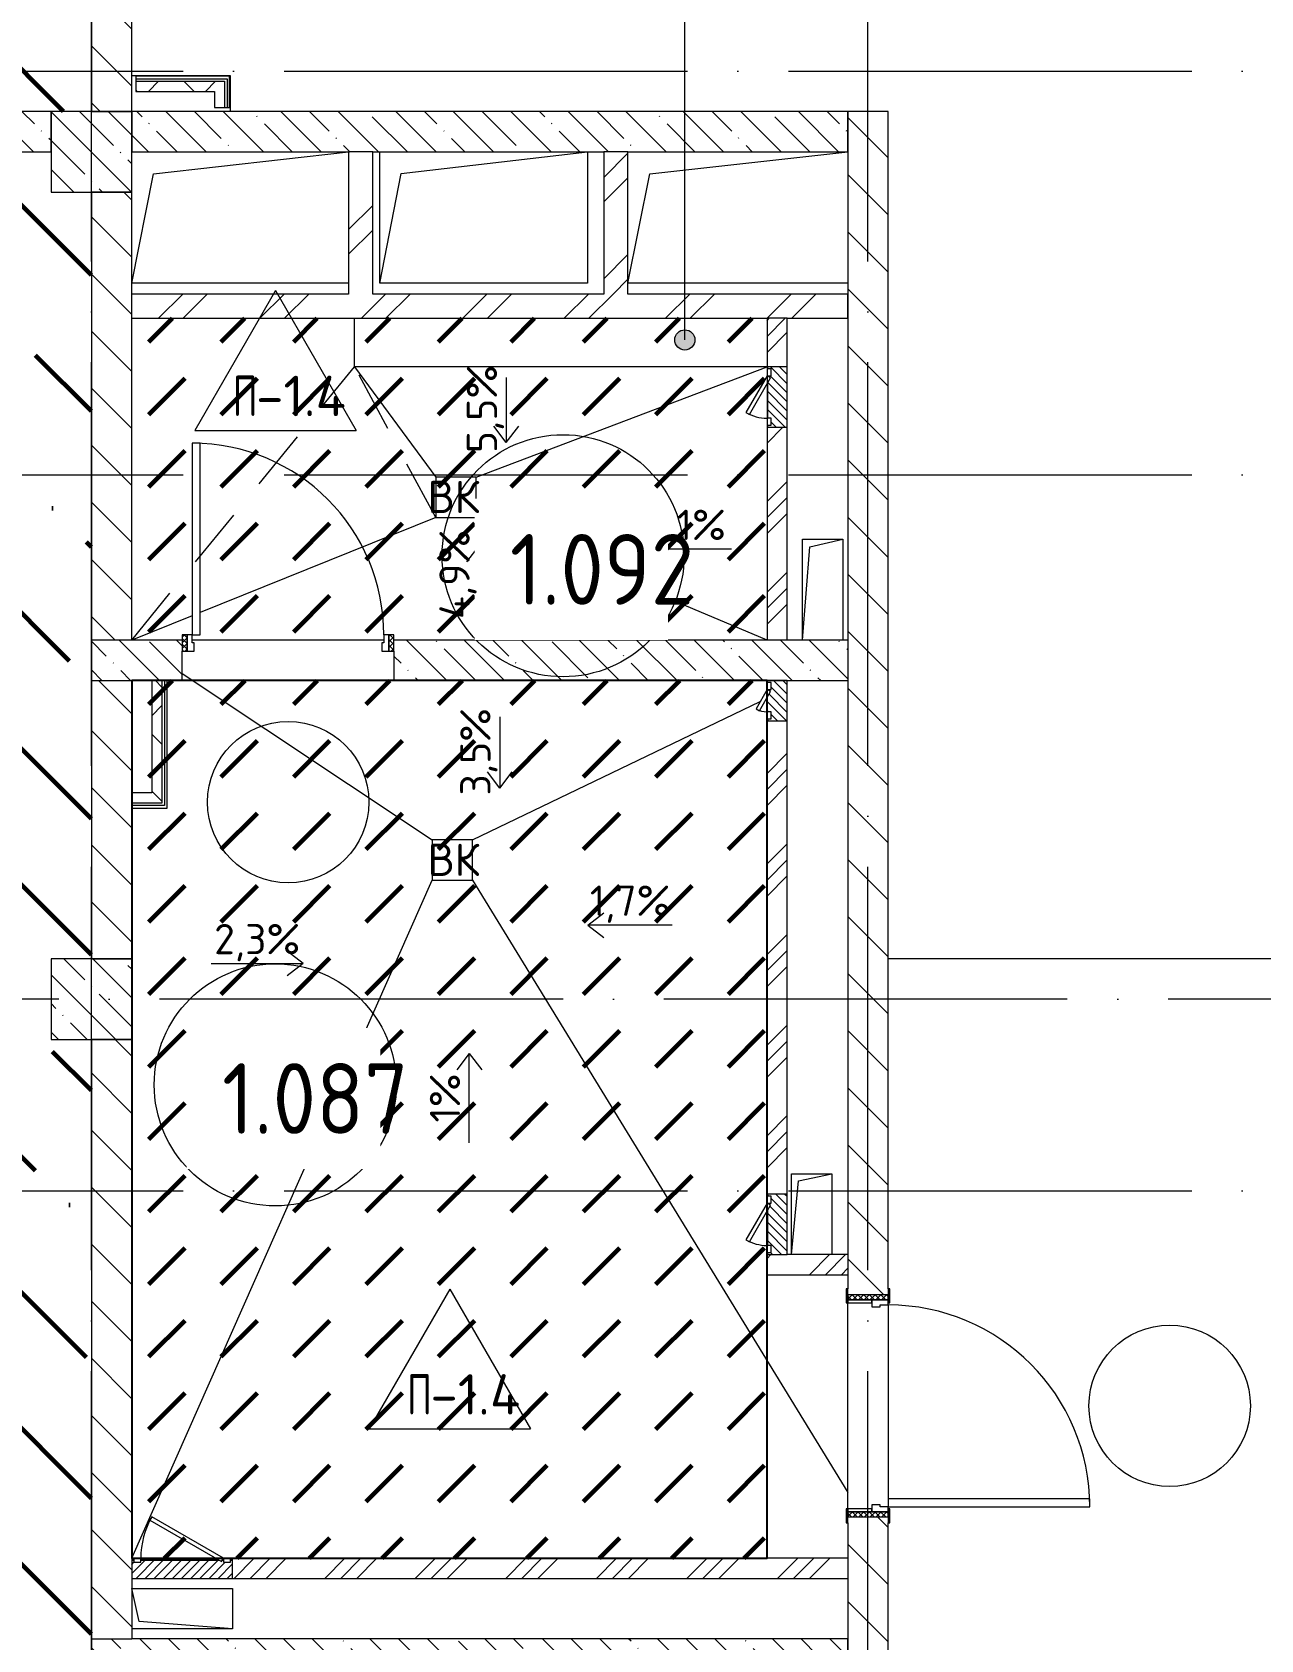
# Model space of a CAD drawing. Header units: millimetres. Extents: x -68946 to 288321, y -402657 to 324925.
# Drawn here: x 148494 to 154586, y 37750 to 45718 of the extents above; entities that cross this region are included whole.
import ezdxf

# ---------------------------------------------------------------- set-up
doc = ezdxf.new("R2010")
doc.units = ezdxf.units.MM
doc.linetypes.add('ADSK_Линия сетки', pattern=[2500, 2000, -250, 0, -250])
doc.linetypes.add('ADSK_Невидимые', pattern=[500, 300, -200])
for name, color, linetype, lineweight in [('3.4) ПТ-2.15    4 вып', 200, 'Continuous', 60), ('4.3.1) Обесп. пов.-ти ЧНП-8', 152, 'Continuous', 60), ('A-AREA-____-IDEN', 250, 'Continuous', 9), ('A-DETL-____-HDLN', 90, 'ADSK_Невидимые', 9), ('A-DETL-GENF-OTLN', 250, 'Continuous', 5), ('A-DOOR-____-IDEN', 31, 'Continuous', 9), ('A-DOOR-____-MCUT', 250, 'Continuous', 5), ('A-DOOR-____-OTLN', 250, 'Continuous', 5), ('A-DOOR-FRAM-MCUT', 31, 'Continuous', 5), ('A-DOOR-FRAM-OTLN', 31, 'Continuous', 5), ('A-FLOR-____-IDEN', 11, 'Continuous', 9), ('A-FLOR-____-OTLN', 192, 'Continuous', 9), ('A-GENM-____-MCUT', 250, 'Continuous', 25), ('A-GENM-____-OTLN', 250, 'Continuous', 9), ('A-GLAZ-____-OTLN', 250, 'Continuous', 5), ('A-WALL-____-MCUT', 250, 'Continuous', 13), ('A-WALL-____-PATT', 250, 'Continuous', 13), ('A-WALL-FNSH-MCUT', 250, 'Continuous', 13), ('G-____-____-DIMS', 250, 'Continuous', 9), ('G-____-____-TEXT', 250, 'Continuous', 9), ('I-WALL-____-OTLN', 250, 'Continuous', 9), ('S-COLS-____-MCUT', 250, 'Continuous', 25), ('S-COLS-____-OTLN', 250, 'Continuous', 9), ('S-GRID-____-OTLN', 250, 'Continuous', 9)]:
    doc.layers.add(name, color=color, linetype=linetype, lineweight=lineweight)
doc.styles.add('ISOCPEUR_1', font='isocpeur.ttf', dxfattribs={"width": 0.9, "height": 250})
doc.styles.add('ISOCPEUR_2', font='isocpeur.ttf', dxfattribs={"height": 160})
doc.styles.add('ISOCPEUR_3', font='isocpeur.ttf', dxfattribs={"height": 250})
doc.styles.add('ISOCPEUR_4', font='isocpeur.ttf', dxfattribs={"height": 300})
pattern_1 = [(45, (12287.9, -0.0006), (-224.5064, 224.5064), []), (45, (12367.3, -0.0006), (0, 449.0128), []), (45, (12208.54, -0.0006), (0, 449.0128), [])]
pattern_2 = [(45, (12287.9, -0.0006), (-251.4472, 251.4472), []), (45, (12287.9, 381), (-251.4472, 251.4472), [])]
pattern_3 = [(135, (12287.91, -0.0006), (-141.42136, -141.42136), [])]
pattern_4 = [(135, (12287.91, -0.0006), (-142.5612, -142.5612), []), (135, (12430.48, -0.0006), (-142.5612, -142.5612), [252.016, -50.403, 3.353, -47.05])]
pattern_5 = [(45, (12287.91, -0.0006), (-141.42136, 141.42136), []), (135, (12287.91, -0.0006), (-141.42136, -141.42136), [])]
pattern_6 = [(45, (125, 0), (-22.6274, 22.6274), [])]

# ---------------------------------------------------------------- blocks, each defined once
blk = doc.blocks.new('Дверь_СКБ_1Ст_Внутренняя - Д-3л_1100x2100h_С_У_ Душ-42631068-АР1_Маркировочный план 1 этажа С2и3')
at = {"layer": 'A-DOOR-____-OTLN'}
h = blk.add_hatch(dxfattribs=at)
h.set_pattern_fill('FP_14', color=256, style=0, pattern_type=2)
h.set_pattern_definition([(135, (1751.41, 164.685), (-14.14214, -14.14214), []), (225, (1751.41, 164.685), (14.14214, -14.14214), [])])
h.paths.add_polyline_path([(562.5, 100), (537.5, 100), (537.5, -100), (562.5, -100), (562.5, -22.5)])
at = {"layer": 'A-DOOR-FRAM-OTLN'}
h = blk.add_hatch(dxfattribs=at)
h.set_pattern_fill('FP_15', color=256, style=0, pattern_type=2)
h.set_pattern_definition([(45, (-371.384, 164.685), (-14.1421, 14.1421), []), (135, (-371.384, 164.685), (-14.1421, -14.1421), [])])
h.paths.add_polyline_path([(-512.5, 100), (-537.5, 100), (-537.5, -100), (-512.5, -100), (-512.5, -22.5)])
at = {"layer": 'A-DOOR-____-MCUT'}
for p, q in [((512.5, 1100), (472.5, 1100)), ((472.5, 1100), (472.5, 100)), ((512.5, 100), (512.5, 1100)), ((472.5, 100), (512.5, 100))]:
    blk.add_line(p, q, dxfattribs=at)
at = {"layer": 'A-DOOR-____-OTLN'}
blk.add_arc((512.5, 100), 1000, 90, 180, dxfattribs=at)
at = {"layer": 'A-DOOR-FRAM-MCUT'}
for p, q in [((-497.5, 108), (-567.5, 108)), ((-567.5, 108), (-567.5, 100)), ((-567.5, 100), (-497.5, 100)), ((-512.5, 100), (-537.5, 100)), ((-537.5, 100), (-537.5, -100)), ((-487.5, 100), (-512.5, 100)), ((-512.5, 100), (-512.5, 20)), ((-512.5, -100), (-512.5, 100)), ((-497.5, 100), (-512.5, 100)), ((-512.5, 100), (-512.5, 99)), ((-512.5, 99), (-497.5, 99)), ((-497.5, 100), (-497.5, 108)), ((-497.5, 99), (-497.5, 100)), ((-487.5, 60), (-487.5, 100)), ((512.5, 100), (512.5, 60)), ((537.5, 100), (512.5, 100)), ((592.5, 108), (522.5, 108)), ((522.5, 108), (522.5, 100)), ((537.5, 100), (522.5, 100)), ((522.5, 100), (522.5, 99)), ((522.5, 100), (592.5, 100)), ((522.5, 99), (537.5, 99)), ((537.5, 20), (537.5, 100)), ((562.5, 100), (537.5, 100)), ((537.5, 100), (537.5, -100)), ((537.5, 99), (537.5, 100)), ((562.5, -100), (562.5, 100)), ((592.5, 100), (592.5, 108)), ((-512.5, 20), (-477.5, 20)), ((-497.5, 20), (-512.5, 20)), ((-512.5, 20), (-512.5, -100)), ((-497.5, -100), (-497.5, 20)), ((-477.5, 60), (-487.5, 60)), ((-477.5, 20), (-477.5, 60)), ((512.5, 60), (502.5, 60)), ((502.5, 60), (502.5, 20)), ((502.5, 20), (537.5, 20)), ((537.5, 20), (522.5, 20)), ((522.5, 20), (522.5, -100)), ((537.5, -100), (537.5, 20)), ((-497.5, -100), (-567.5, -100)), ((-567.5, -100), (-567.5, -108)), ((-567.5, -108), (-497.5, -108)), ((-537.5, -100), (-512.5, -100)), ((-512.5, -100), (-497.5, -100)), ((-497.5, -108), (-497.5, -100)), ((522.5, -100), (537.5, -100)), ((592.5, -100), (522.5, -100)), ((522.5, -100), (522.5, -108)), ((522.5, -108), (592.5, -108)), ((537.5, -100), (562.5, -100)), ((592.5, -108), (592.5, -100))]:
    blk.add_line(p, q, dxfattribs=at)
blk = doc.blocks.new('_Wn_-As_OpeningMEP_floor__Rectangular - _Wn_-As_OpeningMEP_floor__Rectangular-34857164-АР1_Маркировочный план 1 этажа С2и3')
at = {"layer": 'A-DETL-GENF-OTLN', "lineweight": 5}
for p, q in [((-429.5, 267), (537.5, 375)), ((-537.5, -275), (-429.5, 267))]:
    blk.add_line(p, q, dxfattribs=at)
blk = doc.blocks.new('_Wn_-As_OpeningMEP_floor__Rectangular - _Wn_-As_OpeningMEP_floor__Rectangular-34857272-АР1_Маркировочный план 1 этажа С2и3')
at = {"layer": 'A-DETL-GENF-OTLN', "lineweight": 5}
for p, q in [((-408.6, 268.6), (515, 375)), ((-515, -275), (-408.6, 268.6))]:
    blk.add_line(p, q, dxfattribs=at)
blk = doc.blocks.new('_Wn_-As_OpeningMEP_floor__Rectangular - _Wn_-As_OpeningMEP_floor__Rectangular-34857381-АР1_Маркировочный план 1 этажа С2и3')
at = {"layer": 'A-DETL-GENF-OTLN', "lineweight": 5}
for p, q in [((-436.4, 266.4), (545, 375)), ((-545, -274.9), (-436.4, 266.4))]:
    blk.add_line(p, q, dxfattribs=at)
blk = doc.blocks.new('_Wn_-As_OpeningMEP_floor__Rectangular - _Wn_-As_OpeningMEP_floor__Rectangular-34705337-АР1_Маркировочный план 1 этажа С2и3')
at = {"layer": 'A-DETL-GENF-OTLN', "lineweight": 5}
for p, q in [((-64.6, 214.6), (100, 250)), ((-100, -150), (-64.6, 214.6))]:
    blk.add_line(p, q, dxfattribs=at)
blk = doc.blocks.new('_Wn_-As_OpeningMEP_floor__Rectangular - _Wn_-As_OpeningMEP_floor__Rectangular-34857646-АР1_Маркировочный план 1 этажа С2и3')
at = {"layer": 'A-DETL-GENF-OTLN', "lineweight": 5}
for p, q in [((-100, -200), (-62.2, 262.3)), ((-62.2, 262.3), (100, 300))]:
    blk.add_line(p, q, dxfattribs=at)
blk = doc.blocks.new('Дверь_СКБ_1Ст - Д-19п_1050x2100h_С_У персонала_ ПУИ-42627547-АР1_Маркировочный план 1 этажа С2и3')
at = {"layer": 'A-DOOR-____-OTLN'}
h = blk.add_hatch(dxfattribs=at)
h.set_pattern_fill('FP_149', color=256, style=0, pattern_type=2)
h.set_pattern_definition([(135, (1776.41, 77.685), (-14.14214, -14.14214), []), (225, (1776.41, 77.685), (14.14214, -14.14214), [])])
h.paths.add_polyline_path([(512.5, -67), (537.5, -67), (537.5, 13), (512.5, 13), (512.5, -17)])
at = {"layer": 'A-DOOR-FRAM-OTLN'}
h = blk.add_hatch(dxfattribs=at)
h.set_pattern_fill('FP_150', color=256, style=0, pattern_type=2)
h.set_pattern_definition([(45, (-346.384, 77.685), (-14.1421, 14.1421), []), (135, (-346.384, 77.685), (-14.1421, -14.1421), [])])
h.paths.add_polyline_path([(-487.5, -67), (-487.5, 13), (-512.5, 13), (-512.5, -67)])
at = {"layer": 'A-DOOR-____-MCUT'}
for p, q in [((-462.5, 963), (-462.5, 13)), ((-422.5, 963), (-462.5, 963)), ((-422.5, 13), (-422.5, 963)), ((-462.5, 13), (-422.5, 13))]:
    blk.add_line(p, q, dxfattribs=at)
at = {"layer": 'A-DOOR-____-OTLN'}
blk.add_arc((-462.5, 13), 950, 360, 90, dxfattribs=at)
at = {"layer": 'A-DOOR-FRAM-MCUT'}
for p, q in [((-487.5, 13), (-512.5, 13)), ((-512.5, 13), (-512.5, -67)), ((-462.5, 13), (-487.5, 13)), ((-487.5, 13), (-487.5, -67)), ((-487.5, -67), (-487.5, 13)), ((-462.5, -27), (-462.5, 13)), ((487.5, 13), (487.5, -27)), ((512.5, 13), (487.5, 13)), ((512.5, -67), (512.5, 13)), ((537.5, 13), (512.5, 13)), ((512.5, 13), (512.5, -67)), ((537.5, -67), (537.5, 13)), ((-512.5, -67), (-487.5, -67)), ((-487.5, -67), (-452.5, -67)), ((-452.5, -27), (-462.5, -27)), ((-452.5, -67), (-452.5, -27)), ((487.5, -27), (477.5, -27)), ((477.5, -27), (477.5, -67)), ((477.5, -67), (512.5, -67)), ((512.5, -67), (537.5, -67))]:
    blk.add_line(p, q, dxfattribs=at)
blk = doc.blocks.new('АР_Люк - ЛРС_ВК_200х200_внутренний_RAL 9006-V129-АР1_Маркировочный план 1 этажа С2и3')
at = {"layer": 'A-DOOR-____-OTLN'}
h = blk.add_hatch(dxfattribs=at)
h.set_pattern_fill('FP_148', color=256, style=0, pattern_type=2)
h.set_pattern_definition(pattern_6)
h.paths.add_polyline_path([(25, -50), (225, -50), (225, 50), (215, 50), (215, 30), (180, 30), (180, 50), (170, 32.7), (140, 50), (70, 50), (70, 30), (35, 30), (35, 50), (25, 50), (25, -43.3)])
at = {"layer": 'A-DETL-GENF-OTLN', "lineweight": 5}
for p, q in [((225, 50), (25, 50)), ((25, 50), (25, -50)), ((225, -50), (225, 50)), ((25, -50), (225, -50))]:
    blk.add_line(p, q, dxfattribs=at)
at = {"layer": 'A-DOOR-____-MCUT', "lineweight": 5}
for p, q in [((84.7, 105), (74.7, 87.7)), ((74.7, 87.7), (170, 32.7)), ((180, 50), (84.7, 105)), ((70, 50), (35, 50)), ((35, 50), (35, 30)), ((35, 30), (70, 30)), ((70, 30), (70, 50)), ((170, 32.7), (180, 50)), ((215, 50), (180, 50)), ((180, 50), (180, 30)), ((180, 30), (215, 30)), ((215, 30), (215, 50))]:
    blk.add_line(p, q, dxfattribs=at)
blk.add_arc((180, 50), 110, 150, 180, dxfattribs=at)
at = {"layer": 'A-DOOR-____-OTLN'}
blk.add_line((180, 50), (84.7, 105), dxfattribs=at)
blk = doc.blocks.new('АР_Люк - ЛРС_ВК_300х400_внутренний_RAL 9003-42726780-АР1_Маркировочный план 1 этажа С2и3')
at = {"layer": 'A-DOOR-____-OTLN'}
h = blk.add_hatch(dxfattribs=at)
h.set_pattern_fill('FP_148', color=256, style=0, pattern_type=2)
h.set_pattern_definition(pattern_6)
h.paths.add_polyline_path([(92.8, -50), (275, -50), (275, 50), (265, 50), (265, 30), (230, 30), (230, 50), (220, 32.7), (190, 50), (20, 50), (20, 30), (-15, 30), (-15, 50), (-25, 50), (-25, -50), (38.1, -50)])
at = {"layer": 'A-DETL-GENF-OTLN', "lineweight": 5}
for p, q in [((275, 50), (-25, 50)), ((-25, 50), (-25, -50)), ((275, -50), (275, 50)), ((-25, -50), (275, -50))]:
    blk.add_line(p, q, dxfattribs=at)
at = {"layer": 'A-DOOR-____-MCUT', "lineweight": 5}
for p, q in [((48.1, 155), (38.1, 137.7)), ((38.1, 137.7), (220, 32.7)), ((230, 50), (48.1, 155)), ((20, 50), (-15, 50)), ((-15, 50), (-15, 30)), ((-15, 30), (20, 30)), ((20, 30), (20, 50)), ((220, 32.7), (230, 50)), ((265, 50), (230, 50)), ((230, 50), (230, 30)), ((230, 30), (265, 30)), ((265, 30), (265, 50))]:
    blk.add_line(p, q, dxfattribs=at)
blk.add_arc((230, 50), 210, 150, 180, dxfattribs=at)
at = {"layer": 'A-DOOR-____-OTLN'}
blk.add_line((230, 50), (48.1, 155), dxfattribs=at)
blk = doc.blocks.new('ASML_АР_Отделка Люка - ВО Отделка люков_Грунтовка 0_Шпатлевка 0_Окраска 0_0-42467640-АР1_Маркировочный план 1 этажа С2и3')
at = {"layer": 'A-GENM-____-MCUT', "lineweight": 5}
for p, q in [((-140, 3), (-150, 3)), ((-150, 3), (-150, 0)), ((65, 3), (-105, 3)), ((150, 3), (140, 3)), ((150, 0), (150, 3)), ((-150, 0), (-140, 0)), ((-105, 0), (70.2, 0)), ((103.3, 0), (105, 0)), ((140, 0), (150, 0))]:
    blk.add_line(p, q, dxfattribs=at)
blk = doc.blocks.new('АР_Люк - ЛРС_ВК_500х400_наружный_NCS S 1000-N-42722041-АР1_Маркировочный план 1 этажа С2и3')
at = {"layer": 'A-DOOR-____-OTLN'}
h = blk.add_hatch(dxfattribs=at)
h.set_pattern_fill('FP_148', color=256, style=0, pattern_type=2)
h.set_pattern_definition(pattern_6)
h.paths.add_polyline_path([(-125, 50), (-125, -50), (375, -50), (375, 50), (365, 50), (365, 30), (330, 30), (330, 50), (320, 32.7), (290, 50), (-80, 50), (-80, 30), (-115, 30), (-115, 50), (-119.6, 50)])
at = {"layer": 'A-DETL-GENF-OTLN', "lineweight": 5}
for p, q in [((375, 50), (-125, 50)), ((-125, 50), (-125, -50)), ((375, -50), (375, 50)), ((-125, -50), (375, -50))]:
    blk.add_line(p, q, dxfattribs=at)
at = {"layer": 'A-DOOR-____-MCUT', "lineweight": 5}
for p, q in [((-25.1, 255), (-35.1, 237.7)), ((330, 50), (-25.1, 255)), ((-35.1, 237.7), (320, 32.7)), ((-80, 50), (-115, 50)), ((-115, 50), (-115, 30)), ((-115, 30), (-80, 30)), ((-80, 30), (-80, 50)), ((320, 32.7), (330, 50)), ((365, 50), (330, 50)), ((330, 50), (330, 30)), ((330, 30), (365, 30)), ((365, 30), (365, 50))]:
    blk.add_line(p, q, dxfattribs=at)
blk.add_arc((330, 50), 410, 150, 180, dxfattribs=at)
at = {"layer": 'A-DOOR-____-OTLN'}
blk.add_line((330, 50), (-25.1, 255), dxfattribs=at)
blk = doc.blocks.new('ASML_АР_Отделка Люка - ВО Отделка люков_Грунтовка 0_Шпатлевка 0_Окраска 0_0-42722003-АР1_Маркировочный план 1 этажа С2и3')
at = {"layer": 'A-GENM-____-MCUT', "lineweight": 5}
for p, q in [((-240, 3), (-250, 3)), ((-250, 3), (-250, 0)), ((177.1, 3), (-205, 3)), ((205, 3), (201, 3)), ((250, 3), (240, 3)), ((250, 0), (250, 3)), ((-250, 0), (-240, 0)), ((-205, 0), (182.3, 0)), ((199.2, 0), (205, 0)), ((240, 0), (250, 0))]:
    blk.add_line(p, q, dxfattribs=at)
blk = doc.blocks.new('AAR_СКБ_Марка_Помещения_мал - Номер-28977439-АР1_Маркировочный план 1 этажа С2и3')
at = {"layer": 'A-AREA-____-IDEN'}
blk.add_circle((-0.028, 0), 3, dxfattribs=at)
blk = doc.blocks.new('AAR_СКБ_Марка_Перекрытия - Марка пола-17325028-АР1_Маркировочный план 1 этажа С2и3')
at = {"layer": 'A-FLOR-____-IDEN'}
for p, q in [((0, 6.932), (-4.002, 0)), ((0, 6.932), (4.002, 0)), ((-4.002, 0), (4.002, 0))]:
    blk.add_line(p, q, dxfattribs=at)
blk = doc.blocks.new('ADSK_Марка_Дверь - Типоразмер_ADSK_Марка-30565456-АР1_Маркировочный план 1 этажа С2и3')
at = {"layer": 'A-DOOR-____-IDEN'}
blk.add_circle((0, 0), 4, dxfattribs=at)

msp = doc.modelspace()

# ---------------------------------------------------------------- hatches: boundary and pattern name
at = {"layer": '3.4) ПТ-2.15    4 вып'}
h = msp.add_hatch(dxfattribs=at)
h.set_pattern_fill('ANSI36', color=256, scale=150, angle=90)
h.paths.add_polyline_path([(130987.8919, 45325), (148787.9138, 45325), (148787.9138, 49050.0006), (127612.9138, 49050.0006), (127612.9138, 45525), (124352.9138, 45525), (124352.9138, 43325.1926), (127612.9138, 43325.1926), (127612.9138, 39775.023), (121357.9147, 39775.023), (121357.9147, 36800.9403), (122877.9144, 36800.9403), (122877.9144, 35974.9403), (126337.9144, 35974.9403), (126337.9144, 24349.9994), (130987.8919, 24349.9994), (130987.8919, 34875), (130607.9138, 34875), (130607.9138, 36475), (130987.8919, 36475), (130987.8919, 39775.023)])
h = msp.add_hatch(dxfattribs=at)
h.set_pattern_fill('ANSI36', color=256, scale=150, angle=90)
h.paths.add_polyline_path([(148787.9138, 44925), (142957.8919, 44925), (142957.8919, 37045), (142957.8919, 28325.0004), (145752.9138, 28325.0004), (145752.9138, 37045), (148787.9138, 37045)])
at = {"layer": '4.3.1) Обесп. пов.-ти ЧНП-8'}
h = msp.add_hatch(dxfattribs=at)
h.set_pattern_fill('DASH', color=256, scale=80, angle=45)
h.paths.add_polyline_path([(148987.9138, 44300), (152137.9138, 44300), (152137.9138, 42705.0006), (148987.9138, 42705.0006)])
h = msp.add_hatch(dxfattribs=at)
h.set_pattern_fill('DASH', color=256, scale=80, angle=45)
h.paths.add_polyline_path([(152137.9138, 42505.0006), (148987.9138, 42505.0006), (148987.9138, 38155.1509), (152137.9138, 38155.1509)])
at = {"layer": 'A-WALL-____-PATT', "lineweight": 15, "true_color": 0x000000}
h = msp.add_hatch(dxfattribs=at)
h.set_pattern_fill('FP_2', color=18, style=0, pattern_type=2)
h.set_pattern_definition(pattern_3)
h.paths.add_polyline_path([(148789.2073, 42705.0006), (148987.9138, 42705.0006), (148987.9138, 44925), (148787.9138, 44925), (148787.9138, 42705.0006)])
h.paths.add_polyline_path([(148987.7441, 45325), (148987.9133, 45325), (148987.8919, 45809.9994), (148787.9138, 45809.9994), (148787.9138, 45325), (148987.5438, 45325)])
h.paths.add_polyline_path([(148987.8919, 48009.9994), (148987.9138, 48009.9994), (148987.8933, 49895), (148787.9154, 49895.0006), (148787.9138, 48009.9994)])
h = msp.add_hatch(dxfattribs=at)
h.set_pattern_fill('FP_83', color=18, style=0, pattern_type=2)
h.set_pattern_definition(pattern_5)
h.paths.add_polyline_path([(149447.7914, 45425), (149447.7914, 45475), (149007.8919, 45475), (149007.8919, 45425), (149397.7914, 45425)])
h = msp.add_hatch(dxfattribs=at)
h.set_pattern_fill('FP_1', color=18, style=0, pattern_type=2)
h.set_pattern_definition(pattern_4)
h.paths.add_polyline_path([(150182.9138, 45124.9684), (152537.9138, 45125.533), (152537.9036, 45324.9673), (148987.9138, 45324.9684), (148987.9138, 45124.9684), (150062.9138, 45124.9684)])
h.paths.add_polyline_path([(148147.6515, 45124.9684), (148587.8919, 45124.9684), (148587.8919, 45324.9684), (146987.8919, 45324.9684), (146987.8919, 45124.9684), (147712.4176, 45124.9684)])
h = msp.add_hatch(dxfattribs=at)
h.set_pattern_fill('FP_2', color=18, style=0, pattern_type=2)
h.set_pattern_definition(pattern_3)
h.paths.add_polyline_path([(152537.9138, 33324.9678), (152737.9138, 33324.9678), (152737.9138, 34431.9994), (152537.9138, 34431.9994), (152537.9138, 33384.9994)])
h.paths.add_polyline_path([(152657.9138, 35531.9994), (152737.9138, 35531.9994), (152737.9138, 38359.999), (152537.9138, 38359.999), (152537.9138, 35531.9994)])
h.paths.add_polyline_path([(152537.9138, 39459.999), (152737.9138, 39459.999), (152737.9138, 45324.9684), (152537.9138, 45324.9673), (152537.9138, 39489.999)])
h = msp.add_hatch(dxfattribs=at)
h.set_pattern_fill('FP_4', color=18, style=0, pattern_type=2)
h.set_pattern_definition(pattern_2)
h.paths.add_polyline_path([(150062.9138, 44420), (150182.9138, 44420), (150182.9138, 45124.9684), (150062.9138, 45124.9684), (150062.9138, 44474.9684)])
h = msp.add_hatch(dxfattribs=at)
h.set_pattern_fill('FP_4', color=18, style=0, pattern_type=2)
h.set_pattern_definition(pattern_2)
h.paths.add_polyline_path([(151404.8489, 44420), (151447.9138, 44420), (151447.9036, 45124.9684), (151327.9138, 45124.9684), (151327.9138, 44420)])
h = msp.add_hatch(dxfattribs=at)
h.set_pattern_fill('FP_4', color=18, style=0, pattern_type=2)
h.set_pattern_definition(pattern_2)
h.paths.add_polyline_path([(150141.5072, 44300), (152537.9138, 44300), (152536.8163, 44420), (148987.9138, 44420), (148987.9138, 44300), (150092.887, 44300)])
h = msp.add_hatch(dxfattribs=at)
h.set_pattern_fill('FP_5', color=18, style=0, pattern_type=2)
h.set_pattern_definition(pattern_1)
h.paths.add_polyline_path([(152237.9138, 42705.0006), (152237.9138, 43760), (152137.9138, 43760), (152137.9138, 42705.0006)])
h.paths.add_polyline_path([(152137.9138, 44060), (152237.9138, 44060), (152237.9138, 44300), (152137.9138, 44300), (152137.9138, 44150)])
h = msp.add_hatch(dxfattribs=at)
h.set_pattern_fill('FP_1', color=18, style=0, pattern_type=2)
h.set_pattern_definition(pattern_4)
h.paths.add_polyline_path([(152237.9138, 42505.0006), (152537.9138, 42505.0006), (152537.9138, 42705.0006), (150287.9138, 42705.0006), (150287.9138, 42505.0006), (152137.9138, 42505.0006)])
h.paths.add_polyline_path([(149237.9138, 42505.0006), (149237.9138, 42705.0006), (148787.9138, 42705.0006), (148787.9138, 42505.0006), (149162.9138, 42505.0006)])
h = msp.add_hatch(dxfattribs=at)
h.set_pattern_fill('FP_2', color=18, style=0, pattern_type=2)
h.set_pattern_definition(pattern_3)
h.paths.add_polyline_path([(148787.9138, 37755.1509), (148987.9138, 37755.1509), (148987.9138, 40725), (148787.9138, 40725), (148787.9138, 37766.4185)])
h.paths.add_polyline_path([(148987.9138, 41125), (148987.9138, 42505.0006), (148787.9138, 42505.0006), (148787.9138, 41125)])
h = msp.add_hatch(dxfattribs=at)
h.set_pattern_fill('FP_83', color=18, style=0, pattern_type=2)
h.set_pattern_definition(pattern_5)
h.paths.add_polyline_path([(149137.9138, 41897.8686), (149137.9138, 42505.0006), (149087.9138, 42505.0006), (149087.9138, 41897.8686)])
h = msp.add_hatch(dxfattribs=at)
h.set_pattern_fill('FP_5', color=18, style=0, pattern_type=2)
h.set_pattern_definition(pattern_1)
h.paths.add_polyline_path([(152137.9138, 39959.999), (152237.9138, 39959.999), (152237.9138, 42305.0006), (152137.9138, 42305.0006), (152137.9138, 40059.999)])
h = msp.add_hatch(dxfattribs=at)
h.set_pattern_fill('FP_83', color=18, style=0, pattern_type=2)
h.set_pattern_definition(pattern_5)
h.paths.add_polyline_path([(149087.9138, 41897.8686), (149087.9138, 41947.8686), (148987.9138, 41947.8686), (148987.9138, 41897.8686)])
h = msp.add_hatch(dxfattribs=at)
h.set_pattern_fill('FP_5', color=18, style=0, pattern_type=2)
h.set_pattern_definition(pattern_1)
h.paths.add_polyline_path([(152397.2317, 39559.999), (152537.9138, 39559.999), (152537.9138, 39659.999), (152137.9138, 39659.999), (152138.8464, 39559.999), (152393.8367, 39559.999)])
h = msp.add_hatch(dxfattribs=at)
h.set_pattern_fill('FP_5', color=18, style=0, pattern_type=2)
h.set_pattern_definition(pattern_1)
h.paths.add_polyline_path([(151472.3253, 38055.1509), (152537.9138, 38055.1509), (152537.9138, 38155.1509), (149487.9155, 38155.1509), (149487.9155, 38055.1509), (151417.8397, 38055.1509)])
h = msp.add_hatch(dxfattribs=at)
h.set_pattern_fill('FP_1', color=18, style=0, pattern_type=2)
h.set_pattern_definition(pattern_4)
h.paths.add_polyline_path([(152537.9138, 37555.1509), (152537.9138, 37755.1509), (148787.9138, 37755.1509), (148787.9138, 37555.1509), (151165.0164, 37555.1509)])
at = {"layer": 'G-____-____-TEXT', "true_color": 0x000000}
h = msp.add_hatch(color=18, dxfattribs=at)
edge = h.paths.add_edge_path()
edge.add_arc((151729.9543, 44192.8175), 50, 0, 360)
at = {"layer": 'S-COLS-____-OTLN', "lineweight": 5, "true_color": 0x000000}
h = msp.add_hatch(dxfattribs=at)
h.set_pattern_fill('FP_1', color=18, style=0, pattern_type=2)
h.set_pattern_definition(pattern_4)
h.paths.add_polyline_path([(148587.8919, 44925), (148987.8919, 44925), (148987.5438, 45325), (148587.8919, 45324.9684), (148587.8919, 44937.0844)])
h = msp.add_hatch(dxfattribs=at)
h.set_pattern_fill('FP_1', color=18, style=0, pattern_type=2)
h.set_pattern_definition(pattern_4)
h.paths.add_polyline_path([(148587.8919, 40725), (148987.8919, 40725), (148987.8919, 41125), (148587.8919, 41125), (148587.8919, 41030.2707)])

# ---------------------------------------------------------------- linework, layer by layer
msp.add_lwpolyline([(152137.9138, 42505.0006), (148987.9138, 42505.0006), (148987.9138, 38155.1509), (152137.9138, 38155.1509)], close=True)
at = {"layer": 'A-DETL-____-HDLN', "color": 18, "true_color": 0x000000}
for p in [(148987.9138, 42705.0006), (150494.8028, 43313.4764)]:
    msp.add_line(p, (150092.887, 44060), dxfattribs=at)
at = {"layer": 'A-FLOR-____-OTLN', "color": 18, "lineweight": 5, "true_color": 0x000000}
for p, q in [((148987.9138, 45503), (149475.7914, 45503)), ((149475.7914, 45503), (149475.7914, 45324.9684)), ((150217.8919, 44474.9684), (150217.8919, 45124.9684)), ((151247.8933, 45124.9684), (151247.8933, 44474.9684)), ((150062.9138, 44474.9684), (148987.9138, 44474.9684)), ((151247.8933, 44474.9684), (150217.8919, 44474.9684)), ((152537.9036, 44474.9684), (151447.9138, 44474.9684)), ((150092.887, 44060), (150092.887, 44300)), ((152137.9138, 44060), (150092.887, 44060)), ((150694.8028, 43513.4764), (150494.8028, 43513.4764)), ((150494.8028, 43513.4764), (150494.8028, 43313.4764)), ((150694.8028, 43313.4764), (150694.8028, 43513.4764)), ((150494.8028, 43313.4764), (150694.8028, 43313.4764)), ((152312.7842, 42705.0006), (152312.7842, 43205.0022)), ((152312.7842, 43205.0022), (152512.7842, 43205.0022)), ((152512.7842, 43205.0022), (152512.7842, 42705.0006)), ((150237.9138, 42705.0006), (149287.9138, 42705.0006)), ((149237.9138, 42504.9394), (149229.4037, 42505.0006)), ((152137.9138, 42504.9269), (150287.9138, 42504.9269)), ((150677.6959, 41715.2757), (150477.6959, 41715.2757)), ((150477.6959, 41715.2757), (150477.6959, 41515.2757)), ((150677.6959, 41515.2757), (150677.6959, 41715.2757)), ((150477.6959, 41515.2757), (150677.6959, 41515.2757)), ((157337.8919, 41125), (152737.9138, 41125)), ((152258.6935, 39659.999), (152258.6935, 40059.999)), ((152258.6935, 40059.999), (152458.6935, 40059.999)), ((152458.6935, 40059.999), (152458.6935, 39659.999)), ((152737.9138, 39409.999), (152737.9138, 38449.999)), ((152737.9138, 39409.999), (152737.9138, 38449.999)), ((148987.9138, 38004.1859), (149487.9155, 38004.1859)), ((149487.9155, 38004.1859), (149487.9155, 37804.1859)), ((149487.9155, 37804.1859), (148987.9138, 37804.1859))]:
    msp.add_line(p, q, dxfattribs=at)
at = {"layer": 'A-FLOR-____-OTLN', "color": 18, "true_color": 0x000000}
for p, q in [((150092.887, 44060), (150494.8028, 43513.4764)), ((150694.8028, 43513.4764), (152137.9138, 44060)), ((150494.8028, 43313.4764), (149327.9138, 42842.2913)), ((152137.9138, 42705.0006), (150694.8028, 43313.4764)), ((149287.9138, 42826.1394), (148987.9138, 42705.0006)), ((149237.9138, 42538.9151), (150477.6959, 41715.2757)), ((150677.6959, 41715.2757), (152103.3684, 42400.1661)), ((152135.3261, 42415.5186), (152137.9138, 42416.7617)), ((148987.9138, 38155.1509), (150477.6959, 41515.2757)), ((150677.6959, 41515.2757), (152537.9138, 38481.3421))]:
    msp.add_line(p, q, dxfattribs=at)
at = {"layer": 'A-WALL-____-MCUT', "color": 18, "lineweight": 15, "true_color": 0x000000}
for p, q in [((148787.9138, 45779.9994), (148787.9138, 45325)), ((148987.9138, 45325), (148987.9138, 45779.9994)), ((149007.8919, 45487.5), (149460.2914, 45487.5)), ((149007.8919, 45475), (149007.8919, 45425)), ((149007.8919, 45475), (149447.7914, 45475)), ((149007.8919, 45425), (149397.7914, 45425)), ((149397.7914, 45425), (149397.7914, 45344.9684)), ((149447.7914, 45475), (149447.7914, 45344.9684)), ((149460.2914, 45487.5), (149460.2914, 45344.9684)), ((149397.7914, 45344.9684), (149447.7914, 45344.9684)), ((148587.8919, 45324.9684), (146987.8919, 45324.9684)), ((148587.8919, 45124.9684), (148587.8919, 45324.9684)), ((148787.9138, 45325), (148987.9138, 45325)), ((152537.9138, 45324.9684), (148987.9138, 45324.9684)), ((148987.9138, 45324.9684), (148987.9138, 45124.9684)), ((152537.9138, 45124.9684), (152537.9138, 45324.9684)), ((152737.9138, 45324.9684), (152537.9138, 45324.9684)), ((152537.9138, 45324.9684), (152537.9138, 39489.999)), ((152737.9138, 39489.999), (152737.9138, 45324.9684)), ((146987.8919, 45124.9684), (148587.8919, 45124.9684)), ((148987.9138, 45124.9684), (150062.9138, 45124.9684)), ((150062.9138, 45124.9684), (150062.9138, 44420)), ((150182.9138, 45124.9684), (150062.9138, 45124.9684)), ((150182.9138, 45124.9684), (151327.9138, 45124.9684)), ((150182.9138, 44420), (150182.9138, 45124.9684)), ((151327.9138, 45124.9684), (151327.9138, 44420)), ((151447.9138, 45124.9684), (151327.9138, 45124.9684)), ((151447.9138, 45124.9684), (152537.9138, 45124.9684)), ((151447.9138, 44420), (151447.9138, 45124.9684)), ((148787.9138, 44925), (148787.9138, 42705.0006)), ((148987.9138, 44925), (148787.9138, 44925)), ((148987.9138, 42705.0006), (148987.9138, 44925)), ((150062.9138, 44420), (148987.9138, 44420)), ((151327.9138, 44420), (150182.9138, 44420)), ((152537.9138, 44420), (151447.9138, 44420)), ((152537.9138, 44300), (152537.9138, 44420)), ((148987.9138, 44300), (152137.9138, 44300)), ((152137.9138, 44300), (152137.9138, 44060)), ((152237.9138, 44300), (152137.9138, 44300)), ((152237.9138, 44300), (152537.9138, 44300)), ((152237.9138, 42705.0006), (152237.9138, 44300)), ((152137.9138, 43760), (152137.9138, 42705.0006)), ((149237.9138, 42705.0006), (148787.9138, 42705.0006)), ((148787.9138, 42705.0006), (148787.9138, 42505.0006)), ((149237.9138, 42505.0006), (149237.9138, 42651.0006)), ((152539.9138, 42705.0006), (150287.9138, 42705.0006)), ((150287.9138, 42651.0006), (150287.9138, 42505.0006)), ((152539.9138, 42505.0006), (152539.9138, 42705.0006)), ((148787.9138, 42505.0006), (148787.9138, 41125)), ((148787.9138, 42505.0006), (149237.9138, 42505.0006)), ((148987.9138, 41125), (148987.9138, 42505.0006)), ((149087.9138, 42505.0006), (149087.9138, 41947.8686)), ((149137.9138, 42505.0006), (149137.9138, 41897.8686)), ((149150.4138, 42505.0006), (149150.4138, 41885.3686)), ((150287.9138, 42505.0006), (152539.9138, 42505.0006)), ((152137.9138, 42505.0006), (152137.9138, 42495.0006)), ((152237.9138, 39659.999), (152237.9138, 42505.0006)), ((152137.9138, 42420.0006), (152137.9138, 42350.0006)), ((152137.9138, 42315.0006), (152137.9138, 39959.999)), ((149087.9138, 41947.8686), (148987.9138, 41947.8686)), ((149137.9138, 41897.8686), (148987.9138, 41897.8686)), ((149150.4138, 41885.3686), (148987.9138, 41885.3686)), ((148787.9138, 41125), (148987.9138, 41125)), ((148787.9138, 40725), (148787.9138, 37755.1509)), ((148987.9138, 40725), (148787.9138, 40725)), ((148987.9138, 40725), (148987.9138, 38148.1509)), ((152137.9138, 39659.999), (152137.9138, 39559.999)), ((152537.9138, 39659.999), (152237.9138, 39659.999)), ((152137.9138, 39559.999), (152537.9138, 39559.999)), ((152537.9138, 38329.999), (152537.9138, 35531.9994)), ((152737.9138, 35531.9994), (152737.9138, 38329.999)), ((148997.9138, 38155.1509), (148987.9138, 38155.1509)), ((148987.9138, 38145.1509), (148987.9138, 37755.1509)), ((149402.9138, 38155.1509), (149032.9138, 38155.1509)), ((152539.9138, 38155.1509), (149477.9138, 38155.1509)), ((152539.9138, 38055.1509), (152539.9138, 38155.1509)), ((148987.9138, 38055.1509), (152539.9138, 38055.1509)), ((148787.9138, 37755.1509), (148987.9138, 37755.1509)), ((148787.9138, 37755.1509), (148787.9138, 37555.1509)), ((152537.9138, 37755.1509), (148987.9138, 37755.1509)), ((152537.9138, 37555.1509), (152537.9138, 37755.1509))]:
    msp.add_line(p, q, dxfattribs=at)
at = {"layer": 'A-WALL-FNSH-MCUT', "lineweight": 15}
for p, q in [((149472.7914, 45500), (149007.8919, 45500)), ((149007.8919, 45500), (149007.8919, 45475)), ((149472.7914, 45344.9684), (149472.7914, 45500)), ((149447.7914, 45344.9684), (149472.7914, 45344.9684)), ((149162.9138, 41872.8686), (149162.9138, 42505.0006)), ((148987.9138, 41872.8686), (149162.9138, 41872.8686))]:
    msp.add_line(p, q, dxfattribs=at)
at = {"layer": 'G-____-____-DIMS', "color": 18, "true_color": 0x000000}
for p, q in [((150845.0576, 44006.2066), (150845.0576, 43685.0577)), ((150845.0576, 43685.0577), (150783.6715, 43765.0577)), ((150845.0576, 43685.0577), (150906.4438, 43765.0577)), ((151510.2895, 43155.5151), (151590.2895, 43216.9013)), ((150709.0833, 43173.2127), (150647.6971, 43093.2127)), ((150709.0833, 43173.2127), (150770.4695, 43093.2127)), ((150709.0833, 42888.6445), (150709.0833, 43173.2127)), ((151510.2895, 43155.5151), (151590.2895, 43094.129)), ((151960.8529, 43155.5151), (151510.2895, 43155.5151)), ((150812.6385, 42325.1833), (150812.6385, 41972.0466)), ((150812.6385, 41972.0466), (150751.2523, 42052.0466)), ((150812.6385, 41972.0466), (150874.0246, 42052.0466)), ((151248.7002, 41292.8178), (151328.7002, 41354.2039)), ((151248.7002, 41292.8178), (151328.7002, 41231.4316)), ((151667.4109, 41292.8178), (151248.7002, 41292.8178)), ((149838.3655, 41102.3545), (149758.3655, 41163.7407)), ((149381.8213, 41102.3545), (149838.3655, 41102.3545)), ((149838.3655, 41102.3545), (149758.3655, 41040.9684)), ((150661.661, 40655.9855), (150600.2748, 40575.9855)), ((150661.661, 40655.9855), (150723.0471, 40575.9855)), ((150661.661, 40213.622), (150661.661, 40655.9855))]:
    msp.add_line(p, q, dxfattribs=at)
at = {"layer": 'G-____-____-TEXT', "color": 18, "true_color": 0x000000}
msp.add_line((151729.9543, 44192.8175), (151729.9543, 46183.9395), dxfattribs=at)
msp.add_circle((151729.9543, 44192.8175), 50, dxfattribs=at)
at = {"layer": 'I-WALL-____-OTLN', "color": 18, "lineweight": 15, "true_color": 0x000000}
msp.add_line((152537.9138, 38399.999), (152537.9138, 39419.999), dxfattribs=at)
at = {"layer": 'S-COLS-____-MCUT', "color": 18, "lineweight": 5, "true_color": 0x000000}
for p, q in [((148787.9138, 45325), (148587.8919, 45325)), ((148587.8919, 45124.9684), (148587.8919, 44925)), ((148987.8919, 44925), (148987.8919, 45124.9684)), ((148587.8919, 44925), (148787.9138, 44925)), ((148787.9138, 41125), (148587.8919, 41125)), ((148587.8919, 41125), (148587.8919, 40725)), ((148987.8919, 40725), (148987.8919, 41125)), ((148587.8919, 40725), (148787.9138, 40725))]:
    msp.add_line(p, q, dxfattribs=at)
at = {"layer": 'S-COLS-____-OTLN', "color": 18, "lineweight": 5, "true_color": 0x000000}
for p, q in [((148587.8919, 45325), (148587.8919, 45124.9684)), ((148987.8919, 45325), (148787.9138, 45325)), ((148987.8919, 45124.9684), (148987.8919, 45325)), ((148787.9138, 44925), (148987.8919, 44925)), ((148987.8919, 41125), (148787.9138, 41125)), ((148787.9138, 40725), (148987.8919, 40725))]:
    msp.add_line(p, q, dxfattribs=at)
at = {"layer": 'S-GRID-____-OTLN', "color": 18, "linetype": 'ADSK_Линия сетки', "true_color": 0x000000}
for p, q in [((148787.9138, -2919.5356), (148787.9138, 61063.6538)), ((152637.9138, -2919.5356), (152637.9138, 61063.6538)), ((77240.3519, 45525), (168626.8279, 45525)), ((77240.3519, 43525), (168626.8279, 43525)), ((168626.8279, 40925), (111607.9138, 40925)), ((77240.3519, 39975), (168626.8279, 39975))]:
    msp.add_line(p, q, dxfattribs=at)

# ---------------------------------------------------------------- block references
at = {"layer": 'A-AREA-____-IDEN', "color": 18, "true_color": 0x000000, "xscale": 200, "yscale": 200, "zscale": 99.99999999999993}
for p in [(151131.9898, 43123.3729), (149705.1985, 40500.8085)]:
    msp.add_blockref('AAR_СКБ_Марка_Помещения_мал - Номер-28977439-АР1_Маркировочный план 1 этажа С2и3', p, dxfattribs=at)
at = {"layer": 'A-DOOR-____-IDEN', "color": 18, "true_color": 0x000000, "xscale": 99.99999999999993, "yscale": 99.99999999999993, "zscale": 99.99999999999993}
for p in [(149763.3712, 41902.0661), (154133.7226, 38909.999)]:
    msp.add_blockref('ADSK_Марка_Дверь - Типоразмер_ADSK_Марка-30565456-АР1_Маркировочный план 1 этажа С2и3', p, dxfattribs=at)
at = {"layer": 'A-DOOR-____-OTLN', "color": 18, "true_color": 0x000000}
for name, p, rotation in [('АР_Люк - ЛРС_ВК_300х400_внутренний_RAL 9003-42726780-АР1_Маркировочный план 1 этажа С2и3', (152187.9138, 43785), 90), ('АР_Люк - ЛРС_ВК_200х200_внутренний_RAL 9006-V129-АР1_Маркировочный план 1 этажа С2и3', (152187.9138, 42280.0006), 90), ('АР_Люк - ЛРС_ВК_300х400_внутренний_RAL 9003-42726780-АР1_Маркировочный план 1 этажа С2и3', (152187.9138, 39684.999), 90), ('Дверь_СКБ_1Ст_Внутренняя - Д-3л_1100x2100h_С_У_ Душ-42631068-АР1_Маркировочный план 1 этажа С2и3', (152637.9138, 38922.499), 269.9999999999999)]:
    msp.add_blockref(name, p, dxfattribs=dict(at, rotation=rotation))
for name, p in [('Дверь_СКБ_1Ст - Д-19п_1050x2100h_С_У персонала_ ПУИ-42627547-АР1_Маркировочный план 1 этажа С2и3', (149750.4138, 42718.0006)), ('АР_Люк - ЛРС_ВК_500х400_наружный_NCS S 1000-N-42722041-АР1_Маркировочный план 1 этажа С2и3', (149112.9138, 38105.1509))]:
    msp.add_blockref(name, p, dxfattribs=at)
at = {"layer": 'A-FLOR-____-IDEN', "color": 18, "true_color": 0x000000, "xscale": 99.99999999999993, "yscale": 99.99999999999993, "zscale": 99.99999999999993}
for p in [(149700.6387, 43744.0987), (150564.9651, 38795.3834)]:
    msp.add_blockref('AAR_СКБ_Марка_Перекрытия - Марка пола-17325028-АР1_Маркировочный план 1 этажа С2и3', p, dxfattribs=at)
at = {"layer": 'A-GENM-____-OTLN', "color": 18, "lineweight": 5, "true_color": 0x000000, "rotation": 90}
for p in [(152140.9138, 43910), (152140.9138, 39809.999)]:
    msp.add_blockref('ASML_АР_Отделка Люка - ВО Отделка люков_Грунтовка 0_Шпатлевка 0_Окраска 0_0-42467640-АР1_Маркировочный план 1 этажа С2и3', p, dxfattribs=at)
at = {"layer": 'A-GENM-____-OTLN', "color": 18, "lineweight": 5, "true_color": 0x000000}
msp.add_blockref('ASML_АР_Отделка Люка - ВО Отделка люков_Грунтовка 0_Шпатлевка 0_Окраска 0_0-42722003-АР1_Маркировочный план 1 этажа С2и3', (149237.9138, 38145.1509), dxfattribs=at)
at = {"layer": 'A-GLAZ-____-OTLN', "color": 18, "true_color": 0x000000}
for name, p in [('_Wn_-As_OpeningMEP_floor__Rectangular - _Wn_-As_OpeningMEP_floor__Rectangular-34857164-АР1_Маркировочный план 1 этажа С2и3', (149525.4138, 44749.9684)), ('_Wn_-As_OpeningMEP_floor__Rectangular - _Wn_-As_OpeningMEP_floor__Rectangular-34857272-АР1_Маркировочный план 1 этажа С2и3', (150732.8926, 44749.9684)), ('_Wn_-As_OpeningMEP_floor__Rectangular - _Wn_-As_OpeningMEP_floor__Rectangular-34857381-АР1_Маркировочный план 1 этажа С2и3', (151992.9036, 44749.9684)), ('_Wn_-As_OpeningMEP_floor__Rectangular - _Wn_-As_OpeningMEP_floor__Rectangular-34857646-АР1_Маркировочный план 1 этажа С2и3', (152412.7842, 42905.0014)), ('_Wn_-As_OpeningMEP_floor__Rectangular - _Wn_-As_OpeningMEP_floor__Rectangular-34705337-АР1_Маркировочный план 1 этажа С2и3', (152358.6935, 39809.999))]:
    msp.add_blockref(name, p, dxfattribs=at)
at = {"layer": 'A-GLAZ-____-OTLN', "color": 18, "true_color": 0x000000, "rotation": 89.999999999998}
msp.add_blockref('_Wn_-As_OpeningMEP_floor__Rectangular - _Wn_-As_OpeningMEP_floor__Rectangular-34857646-АР1_Маркировочный план 1 этажа С2и3', (149287.9147, 37904.1859), dxfattribs=at)

# ---------------------------------------------------------------- texts
at = {"layer": 'A-FLOR-____-IDEN', "color": 18, "true_color": 0x000000, "char_height": 200, "attachment_point": 1, "style": 'ISOCPEUR_2'}
for s, insert, width in [('\\fISOCPEUR|b0|i0|c204|p34|;\\W.7;П', (149488.4038, 44015.4845), 140.295312), ('-1.4', (149604.159, 44015.4845), 398.438687), ('\\fISOCPEUR|b0|i0|c204|p34|;\\W.7;П', (150352.7302, 39066.7692), 140.295312), ('-1.4', (150468.4854, 39066.7692), 398.438687)]:
    msp.add_mtext(s, dxfattribs=dict(at, insert=insert, width=width))
at = {"layer": 'G-____-____-DIMS', "color": 18, "true_color": 0x000000, "char_height": 150, "attachment_point": 1, "rotation": 90, "line_spacing_factor": 1.149209, "style": 'ISOCPEUR_3'}
for s, insert, width in [('5,5%', (150649.0893, 43631.9943), 512.730909), ('4,9%', (150513.1149, 42809.8209), 530.658563), ('3,5%', (150616.6701, 41934.977), 512.730909), ('1%', (150465.6926, 40314.5391), 288.635232)]:
    msp.add_mtext(s, dxfattribs=dict(at, insert=insert, width=width))
at = {"layer": 'G-____-____-DIMS', "color": 18, "true_color": 0x000000, "char_height": 150, "attachment_point": 1, "line_spacing_factor": 1.149209, "style": 'ISOCPEUR_3'}
for s, insert, width in [('2,1%', (151536.873, 43351.4835), 476.8756), ('1,7%', (151259.3574, 41488.7861), 476.8756), ('2,3%', (149396.4555, 41298.3229), 512.730909)]:
    msp.add_mtext(s, dxfattribs=dict(at, insert=insert, width=width))
at = {"layer": 'G-____-____-TEXT', "color": 18, "true_color": 0x000000, "char_height": 160, "width": 304.64125, "attachment_point": 1, "style": 'ISOCPEUR_4'}
for insert in [(150454.7519, 43494.9204), (150454.7519, 41696.7196)]:
    msp.add_mtext('ВК', dxfattribs=dict(at, insert=insert))

# ---------------------------------------------------------------- next in the draw order: texts
at = {"layer": 'A-AREA-____-IDEN', "color": 18, "true_color": 0x000000, "char_height": 350, "width": 609.2825, "attachment_point": 1, "style": 'ISOCPEUR_1', "bg_fill": 3, "box_fill_scale": 1.5, "bg_fill_color": 256, "bg_fill_transparency": 0}
for s, insert in [('1.092', (150862.4895, 43230.8584)), ('1.087', (149435.6982, 40608.294))]:
    msp.add_mtext(s, dxfattribs=dict(at, insert=insert))

doc.saveas('drawing.dxf')
